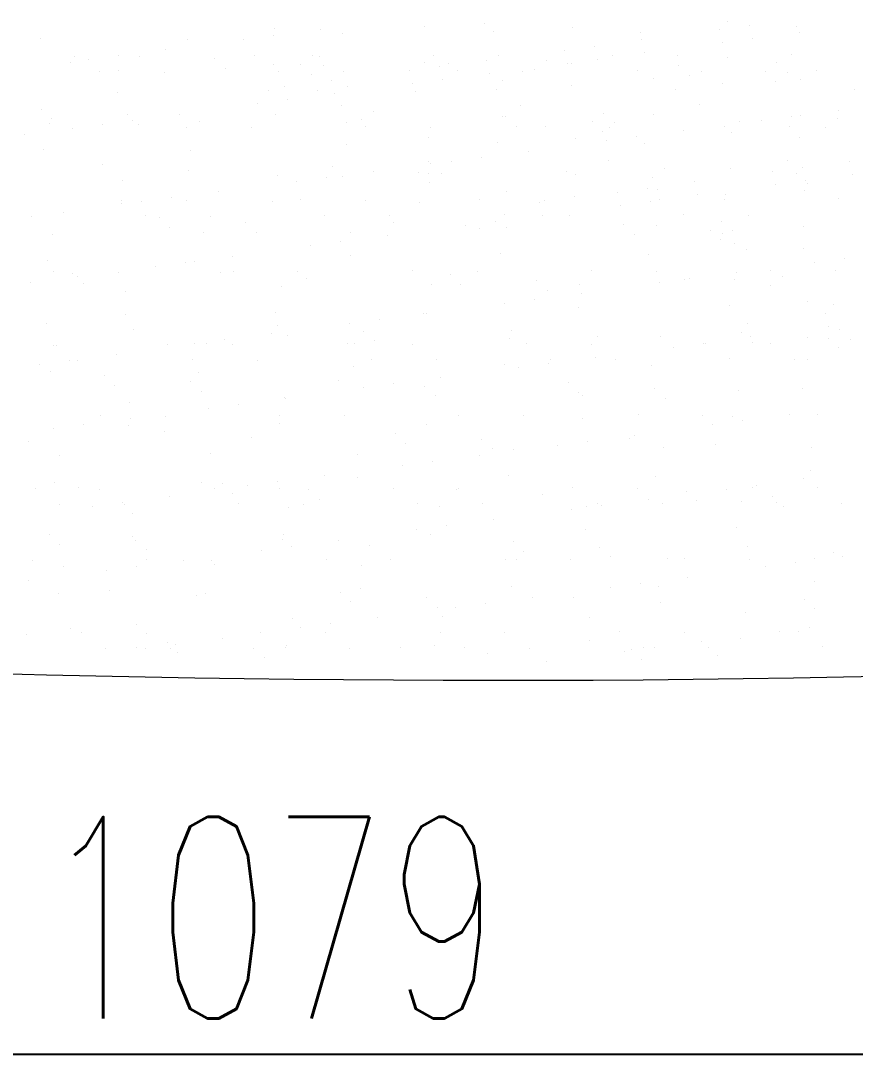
# Model space of a CAD drawing. Header units: millimetres. Extents: x -394 to 6212, y -2458 to 809.
# Drawn here: x 4845.56 to 4860.05, y -2280.17 to -2262.21 of the extents above; entities that cross this region are included whole.
import ezdxf

# ---------------------------------------------------------------- set-up
doc = ezdxf.new("R2010")
doc.units = ezdxf.units.MM
doc.layers.add('2', color=2, linetype='Continuous', lineweight=18, true_color=0xffff00)
doc.layers.add('LAYER2', color=2, linetype='Continuous', lineweight=25)
doc.styles.add('HZ', font='txt.shx', dxfattribs={"width": 0.67, "bigfont": 'hztxt.shx'})

msp = doc.modelspace()

# ---------------------------------------------------------------- linework, layer by layer
at = {"layer": '2'}
for p, q in [((4852.57838, -2262.3153), (4852.57838, -2262.3153)), ((4853.61577, -2262.25781), (4853.61577, -2262.25781)), ((4857.83737, -2262.23026), (4857.83737, -2262.23026)), ((4858.21841, -2262.29582), (4858.21841, -2262.29582)), ((4859.02886, -2262.31722), (4859.02886, -2262.31722)), ((4849.94692, -2262.46671), (4849.94692, -2262.46671)), ((4849.96079, -2262.34869), (4849.96079, -2262.34869)), ((4850.7599, -2262.35968), (4850.7599, -2262.35968)), ((4851.15229, -2262.43565), (4851.15229, -2262.43565)), ((4853.76988, -2262.40226), (4853.76988, -2262.40226)), ((4855.13647, -2262.32757), (4855.13647, -2262.32757)), ((4856.32797, -2262.41453), (4856.32797, -2262.41453)), ((4857.6979, -2262.36435), (4857.6979, -2262.36435)), ((4859.07949, -2262.41439), (4859.07949, -2262.41439)), ((4845.8933, -2262.52068), (4845.8933, -2262.52068)), ((4848.45139, -2262.53295), (4848.45139, -2262.53295)), ((4849.42641, -2262.53524), (4849.42641, -2262.53524)), ((4855.52663, -2262.6502), (4855.52663, -2262.6502)), ((4856.33962, -2262.54317), (4856.33962, -2262.54317)), ((4857.74599, -2262.58994), (4857.74599, -2262.58994)), ((4858.2665, -2262.52142), (4858.2665, -2262.52142)), ((4846.49817, -2262.82259), (4846.49817, -2262.82259)), ((4847.25515, -2262.82109), (4847.25515, -2262.82109)), ((4847.62428, -2262.83121), (4847.62428, -2262.83121)), ((4848.06813, -2262.71406), (4848.06813, -2262.71406)), ((4849.61231, -2262.81693), (4849.61231, -2262.81693)), ((4850.62441, -2262.81465), (4850.62441, -2262.81465)), ((4850.73842, -2262.82555), (4850.73842, -2262.82555)), ((4852.72645, -2262.81127), (4852.72645, -2262.81127)), ((4853.85256, -2262.81989), (4853.85256, -2262.81989)), ((4855.00612, -2262.71872), (4855.00612, -2262.71872)), ((4855.84059, -2262.80561), (4855.84059, -2262.80561)), ((4856.38771, -2262.76876), (4856.38771, -2262.76876)), ((4856.9667, -2262.81423), (4856.9667, -2262.81423)), ((4857.83132, -2262.84974), (4857.83132, -2262.84974)), ((4858.95473, -2262.79995), (4858.95473, -2262.79995)), ((4846.42388, -2262.93222), (4846.42388, -2262.93222)), ((4846.73464, -2262.88961), (4846.73464, -2262.88961)), ((4848.92088, -2262.86892), (4848.92088, -2262.86892)), ((4849.1052, -2263.03782), (4849.1052, -2263.03782)), ((4849.95474, -2262.96816), (4849.95474, -2262.96816)), ((4850.42533, -2262.96659), (4850.42533, -2262.96659)), ((4850.80873, -2262.98355), (4850.80873, -2262.98355)), ((4852.57234, -2262.93478), (4852.57234, -2262.93478)), ((4852.83486, -2263.00458), (4852.83486, -2263.00458)), ((4852.98131, -2262.95734), (4852.98131, -2262.95734)), ((4853.64784, -2262.89755), (4853.64784, -2262.89755)), ((4854.68485, -2262.90307), (4854.68485, -2262.90307)), ((4855.05422, -2262.94432), (4855.05422, -2262.94432)), ((4855.13042, -2262.94704), (4855.13042, -2262.94704)), ((4855.57473, -2262.8758), (4855.57473, -2262.8758)), ((4856.98276, -2262.99171), (4856.98276, -2262.99171)), ((4858.6863, -2262.93744), (4858.6863, -2262.93744)), ((4846.91986, -2263.09124), (4846.91986, -2263.09124)), ((4847.25385, -2263.06547), (4847.25385, -2263.06547)), ((4848.04597, -2263.09986), (4848.04597, -2263.09986)), ((4850.034, -2263.08558), (4850.034, -2263.08558)), ((4850.60965, -2263.13548), (4850.60965, -2263.13548)), ((4851.16012, -2263.0942), (4851.16012, -2263.0942)), ((4852.31435, -2263.0731), (4852.31435, -2263.0731)), ((4853.14815, -2263.07992), (4853.14815, -2263.07992)), ((4853.69594, -2263.12314), (4853.69594, -2263.12314)), ((4854.27426, -2263.08854), (4854.27426, -2263.08854)), ((4854.48576, -2263.055), (4854.48576, -2263.055)), ((4856.26229, -2263.07426), (4856.26229, -2263.07426)), ((4857.16708, -2263.1606), (4857.16708, -2263.1606)), ((4857.3884, -2263.08288), (4857.3884, -2263.08288)), ((4858.48721, -2263.08938), (4858.48721, -2263.08938)), ((4858.87062, -2263.10634), (4858.87062, -2263.10634)), ((4859.37643, -2263.0686), (4859.37643, -2263.0686)), ((4850.14309, -2263.35896), (4850.14309, -2263.35896)), ((4850.95607, -2263.25192), (4850.95607, -2263.25192)), ((4851.22968, -2263.3502), (4851.22968, -2263.3502)), ((4852.36245, -2263.2987), (4852.36245, -2263.2987)), ((4852.88296, -2263.23017), (4852.88296, -2263.23017)), ((4853.93058, -2263.25289), (4853.93058, -2263.25289)), ((4855.12207, -2263.33984), (4855.12207, -2263.33984)), ((4856.54817, -2263.2195), (4856.54817, -2263.2195)), ((4857.73966, -2263.30646), (4857.73966, -2263.30646)), ((4858.67153, -2263.25827), (4858.67153, -2263.25827)), ((4859.10626, -2263.23177), (4859.10626, -2263.23177)), ((4860.04698, -2263.39709), (4860.04698, -2263.39709)), ((4847.2455, -2263.45827), (4847.2455, -2263.45827)), ((4849.86309, -2263.42488), (4849.86309, -2263.42488)), ((4850.70455, -2263.41407), (4850.70455, -2263.41407)), ((4851.00417, -2263.47752), (4851.00417, -2263.47752)), ((4852.42118, -2263.43715), (4852.42118, -2263.43715)), ((4853.81869, -2263.40841), (4853.81869, -2263.40841)), ((4856.93283, -2263.40275), (4856.93283, -2263.40275)), ((4845.91475, -2263.74659), (4845.91475, -2263.74659)), ((4849.67067, -2263.65308), (4849.67067, -2263.65308)), ((4850.19118, -2263.58455), (4850.19118, -2263.58455)), ((4851.12625, -2263.68272), (4851.12625, -2263.68272)), ((4854.24039, -2263.67706), (4854.24039, -2263.67706)), ((4857.35453, -2263.6714), (4857.35453, -2263.6714)), ((4846.09907, -2263.91549), (4846.09907, -2263.91549)), ((4847.4192, -2263.84426), (4847.4192, -2263.84426)), ((4848.31239, -2263.8319), (4848.31239, -2263.8319)), ((4849.97519, -2263.83501), (4849.97519, -2263.83501)), ((4851.47964, -2263.93268), (4851.47964, -2263.93268)), ((4851.67872, -2263.78075), (4851.67872, -2263.78075)), ((4853.92453, -2263.87236), (4853.92453, -2263.87236)), ((4853.97664, -2263.86938), (4853.97664, -2263.86938)), ((4855.68017, -2263.81512), (4855.68017, -2263.81512)), ((4856.54212, -2263.83897), (4856.54212, -2263.83897)), ((4858.94423, -2263.87134), (4858.94423, -2263.87134)), ((4859.10021, -2263.85124), (4859.10021, -2263.85124)), ((4859.74061, -2263.90354), (4859.74061, -2263.90354)), ((4859.75722, -2263.76431), (4859.75722, -2263.76431)), ((4846.04795, -2263.99079), (4846.04795, -2263.99079)), ((4846.44994, -2264.07266), (4846.44994, -2264.07266)), ((4846.9789, -2264.00746), (4846.9789, -2264.00746)), ((4847.49941, -2263.93893), (4847.49941, -2263.93893)), ((4847.60352, -2264.01316), (4847.60352, -2264.01316)), ((4848.43797, -2264.05838), (4848.43797, -2264.05838)), ((4848.66554, -2263.9574), (4848.66554, -2263.9574)), ((4849.56408, -2264.067), (4849.56408, -2264.067)), ((4851.22363, -2263.96967), (4851.22363, -2263.96967)), ((4851.55211, -2264.05272), (4851.55211, -2264.05272)), ((4852.67822, -2264.06134), (4852.67822, -2264.06134)), ((4854.16096, -2264.03828), (4854.16096, -2264.03828)), ((4854.66625, -2264.04706), (4854.66625, -2264.04706)), ((4855.48109, -2263.96705), (4855.48109, -2263.96705)), ((4855.79236, -2264.05568), (4855.79236, -2264.05568)), ((4855.86449, -2263.98402), (4855.86449, -2263.98402)), ((4857.78039, -2264.0414), (4857.78039, -2264.0414)), ((4858.03707, -2263.9578), (4858.03707, -2263.9578)), ((4858.42372, -2263.93987), (4858.42372, -2263.93987)), ((4858.9065, -2264.05002), (4858.9065, -2264.05002)), ((4859.54152, -2264.05547), (4859.54152, -2264.05547)), ((4845.62062, -2264.18628), (4845.62062, -2264.18628)), ((4852.64138, -2264.24213), (4852.64138, -2264.24213)), ((4855.19947, -2264.2544), (4855.19947, -2264.2544)), ((4855.66541, -2264.13595), (4855.66541, -2264.13595)), ((4855.73195, -2264.29425), (4855.73195, -2264.29425)), ((4856.25246, -2264.22572), (4856.25246, -2264.22572)), ((4857.06545, -2264.11869), (4857.06545, -2264.11869)), ((4857.90036, -2264.15709), (4857.90036, -2264.15709)), ((4859.09185, -2264.24404), (4859.09185, -2264.24404)), ((4845.9563, -2264.44751), (4845.9563, -2264.44751)), ((4848.51439, -2264.45978), (4848.51439, -2264.45978)), ((4851.21528, -2264.36247), (4851.21528, -2264.36247)), ((4853.83287, -2264.32908), (4853.83287, -2264.32908)), ((4854.37367, -2264.47307), (4854.37367, -2264.47307)), ((4856.39096, -2264.34135), (4856.39096, -2264.34135)), ((4852.64435, -2264.64986), (4852.64435, -2264.64986)), ((4853.04018, -2264.64862), (4853.04018, -2264.64862)), ((4853.56069, -2264.5801), (4853.56069, -2264.5801)), ((4855.75849, -2264.6442), (4855.75849, -2264.6442)), ((4858.87263, -2264.63854), (4858.87263, -2264.63854)), ((4846.96906, -2264.71269), (4846.96906, -2264.71269)), ((4848.47351, -2264.81036), (4848.47351, -2264.81036)), ((4850.97051, -2264.74706), (4850.97051, -2264.74706)), ((4851.6819, -2264.82744), (4851.6819, -2264.82744)), ((4852.67405, -2264.69279), (4852.67405, -2264.69279)), ((4856.73448, -2264.78121), (4856.73448, -2264.78121)), ((4857.89431, -2264.77656), (4857.89431, -2264.77656)), ((4858.61989, -2264.83211), (4858.61989, -2264.83211)), ((4859.1404, -2264.76359), (4859.1404, -2264.76359)), ((4859.95339, -2264.65656), (4859.95339, -2264.65656)), ((4847.31684, -2264.99229), (4847.31684, -2264.99229)), ((4850.01774, -2264.89499), (4850.01774, -2264.89499)), ((4850.34841, -2265.003), (4850.34841, -2265.003)), ((4850.86892, -2264.93448), (4850.86892, -2264.93448)), ((4851.15483, -2264.91596), (4851.15483, -2264.91596)), ((4852.47496, -2264.84473), (4852.47496, -2264.84473)), ((4852.63533, -2264.8616), (4852.63533, -2264.8616)), ((4852.65928, -2265.01362), (4852.65928, -2265.01362)), ((4852.85837, -2264.86169), (4852.85837, -2264.86169)), ((4855.03094, -2264.83548), (4855.03094, -2264.83548)), ((4855.19342, -2264.87387), (4855.19342, -2264.87387)), ((4856.53539, -2264.93315), (4856.53539, -2264.93315)), ((4857.26161, -2265.01093), (4857.26161, -2265.01093)), ((4859.0324, -2264.86985), (4859.0324, -2264.86985)), ((4859.1885, -2264.98918), (4859.1885, -2264.98918)), ((4860.00148, -2264.88215), (4860.00148, -2264.88215)), ((4848.99013, -2265.18182), (4848.99013, -2265.18182)), ((4853.99357, -2265.17971), (4853.99357, -2265.17971)), ((4855.92812, -2265.18649), (4855.92812, -2265.18649)), ((4856.44863, -2265.11797), (4856.44863, -2265.11797)), ((4856.61116, -2265.14632), (4856.61116, -2265.14632)), ((4858.66799, -2265.05771), (4858.66799, -2265.05771)), ((4859.16925, -2265.15859), (4859.16925, -2265.15859)), ((4859.21672, -2265.03875), (4859.21672, -2265.03875)), ((4847.30579, -2265.32669), (4847.30579, -2265.32669)), ((4847.65663, -2265.35738), (4847.65663, -2265.35738)), ((4848.17714, -2265.28885), (4848.17714, -2265.28885)), ((4848.43191, -2265.33531), (4848.43191, -2265.33531)), ((4849.92608, -2265.35171), (4849.92608, -2265.35171)), ((4850.41994, -2265.32103), (4850.41994, -2265.32103)), ((4851.54605, -2265.32965), (4851.54605, -2265.32965)), ((4852.48417, -2265.36398), (4852.48417, -2265.36398)), ((4853.53408, -2265.31537), (4853.53408, -2265.31537)), ((4854.56984, -2265.36531), (4854.56984, -2265.36531)), ((4854.66019, -2265.32399), (4854.66019, -2265.32399)), ((4855.18506, -2265.26667), (4855.18506, -2265.26667)), ((4856.49672, -2265.34356), (4856.49672, -2265.34356)), ((4856.64822, -2265.30971), (4856.64822, -2265.30971)), ((4857.30971, -2265.23653), (4857.30971, -2265.23653)), ((4857.77433, -2265.31833), (4857.77433, -2265.31833)), ((4857.80266, -2265.23328), (4857.80266, -2265.23328)), ((4859.76236, -2265.30406), (4859.76236, -2265.30406)), ((4846.29835, -2265.5362), (4846.29835, -2265.5362)), ((4847.30849, -2265.38509), (4847.30849, -2265.38509)), ((4855.97622, -2265.41209), (4855.97622, -2265.41209)), ((4845.73946, -2265.60962), (4845.73946, -2265.60962)), ((4847.72749, -2265.59534), (4847.72749, -2265.59534)), ((4847.96438, -2265.62473), (4847.96438, -2265.62473)), ((4848.8536, -2265.60396), (4848.8536, -2265.60396)), ((4849.46883, -2265.7224), (4849.46883, -2265.7224)), ((4850.84163, -2265.58968), (4850.84163, -2265.58968)), ((4851.96774, -2265.5983), (4851.96774, -2265.5983)), ((4852.02482, -2265.71315), (4852.02482, -2265.71315)), ((4853.80495, -2265.69794), (4853.80495, -2265.69794)), ((4853.95577, -2265.58402), (4853.95577, -2265.58402)), ((4854.61794, -2265.59091), (4854.61794, -2265.59091)), ((4855.08189, -2265.59264), (4855.08189, -2265.59264)), ((4857.06992, -2265.57836), (4857.06992, -2265.57836)), ((4857.7298, -2265.69326), (4857.7298, -2265.69326)), ((4858.19603, -2265.58698), (4858.19603, -2265.58698)), ((4848.1487, -2265.79363), (4848.1487, -2265.79363)), ((4848.72854, -2265.88422), (4848.72854, -2265.88422)), ((4849.65315, -2265.8913), (4849.65315, -2265.8913)), ((4851.28663, -2265.89649), (4851.28663, -2265.89649)), ((4853.28444, -2265.76647), (4853.28444, -2265.76647)), ((4853.52927, -2265.81082), (4853.52927, -2265.81082)), ((4853.98752, -2265.79919), (4853.98752, -2265.79919)), ((4856.02627, -2265.74752), (4856.02627, -2265.74752)), ((4856.60511, -2265.7658), (4856.60511, -2265.7658)), ((4857.53072, -2265.84519), (4857.53072, -2265.84519)), ((4857.74046, -2265.90685), (4857.74046, -2265.90685)), ((4857.91412, -2265.86216), (4857.91412, -2265.86216)), ((4859.1632, -2265.77807), (4859.1632, -2265.77807)), ((4846.11095, -2265.91761), (4846.11095, -2265.91761)), ((4851.11318, -2266.05232), (4851.11318, -2266.05232)), ((4851.92616, -2265.94529), (4851.92616, -2265.94529)), ((4856.21059, -2265.91642), (4856.21059, -2265.91642)), ((4857.71504, -2266.01409), (4857.71504, -2266.01409)), ((4857.96335, -2266.08391), (4857.96335, -2266.08391)), ((4850.59267, -2266.12085), (4850.59267, -2266.12085)), ((4853.89586, -2266.2559), (4853.89586, -2266.2559)), ((4856.45395, -2266.26817), (4856.45395, -2266.26817)), ((4858.16216, -2266.1755), (4858.16216, -2266.1755)), ((4859.15485, -2266.17087), (4859.15485, -2266.17087)), ((4846.01929, -2266.37433), (4846.01929, -2266.37433)), ((4848.42141, -2266.4067), (4848.42141, -2266.4067)), ((4848.57738, -2266.3866), (4848.57738, -2266.3866)), ((4849.23439, -2266.29967), (4849.23439, -2266.29967)), ((4851.27827, -2266.28929), (4851.27827, -2266.28929)), ((4859.34572, -2266.40763), (4859.34572, -2266.40763)), ((4859.86623, -2266.33911), (4859.86623, -2266.33911)), ((4846.13145, -2266.56814), (4846.13145, -2266.56814)), ((4846.46271, -2266.60008), (4846.46271, -2266.60008)), ((4847.25756, -2266.57676), (4847.25756, -2266.57676)), ((4847.9009, -2266.47522), (4847.9009, -2266.47522)), ((4849.01869, -2266.59083), (4849.01869, -2266.59083)), ((4849.24559, -2266.56248), (4849.24559, -2266.56248)), ((4850.37171, -2266.5711), (4850.37171, -2266.5711)), ((4852.35974, -2266.55682), (4852.35974, -2266.55682)), ((4853.02014, -2266.6252), (4853.02014, -2266.6252)), ((4853.48585, -2266.56544), (4853.48585, -2266.56544)), ((4855.47388, -2266.55116), (4855.47388, -2266.55116)), ((4856.59999, -2266.55978), (4856.59999, -2266.55978)), ((4857.98744, -2266.58646), (4857.98744, -2266.58646)), ((4858.58802, -2266.5455), (4858.58802, -2266.5455)), ((4859.71413, -2266.55412), (4859.71413, -2266.55412)), ((4845.72963, -2266.76108), (4845.72963, -2266.76108)), ((4846.54262, -2266.65405), (4846.54262, -2266.65405)), ((4846.64703, -2266.76898), (4846.64703, -2266.76898)), ((4850.52314, -2266.6885), (4850.52314, -2266.6885)), ((4852.69832, -2266.78842), (4852.69832, -2266.78842)), ((4853.20446, -2266.7941), (4853.20446, -2266.7941)), ((4854.52459, -2266.72287), (4854.52459, -2266.72287)), ((4855.25641, -2266.80069), (4855.25641, -2266.80069)), ((4856.65395, -2266.76201), (4856.65395, -2266.76201)), ((4857.08058, -2266.71362), (4857.08058, -2266.71362)), ((4857.17446, -2266.69349), (4857.17446, -2266.69349)), ((4857.9573, -2266.70338), (4857.9573, -2266.70338)), ((4858.58502, -2266.81129), (4858.58502, -2266.81129)), ((4858.78411, -2266.65935), (4858.78411, -2266.65935)), ((4847.37984, -2266.91912), (4847.37984, -2266.91912)), ((4850.08073, -2266.82181), (4850.08073, -2266.82181)), ((4854.70891, -2266.89177), (4854.70891, -2266.89177)), ((4855.29567, -2266.94083), (4855.29567, -2266.94083)), ((4853.96218, -2267.11639), (4853.96218, -2267.11639)), ((4854.48268, -2267.04787), (4854.48268, -2267.04787)), ((4857.86565, -2267.1601), (4857.86565, -2267.1601)), ((4859.23224, -2267.08542), (4859.23224, -2267.08542)), ((4859.68026, -2267.14264), (4859.68026, -2267.14264)), ((4847.37148, -2267.31192), (4847.37148, -2267.31192)), ((4849.98907, -2267.27853), (4849.98907, -2267.27853)), ((4852.54716, -2267.2908), (4852.54716, -2267.2908)), ((4852.6039, -2267.29521), (4852.6039, -2267.29521)), ((4855.24806, -2267.19349), (4855.24806, -2267.19349)), ((4859.54189, -2267.29988), (4859.54189, -2267.29988)), ((4846.01256, -2267.4685), (4846.01256, -2267.4685)), ((4850.01402, -2267.50287), (4850.01402, -2267.50287)), ((4851.2704, -2267.47077), (4851.2704, -2267.47077)), ((4851.79091, -2267.40224), (4851.79091, -2267.40224)), ((4858.18361, -2267.4787), (4858.18361, -2267.4787)), ((4859.58998, -2267.52548), (4859.58998, -2267.52548)), ((4847.51701, -2267.56617), (4847.51701, -2267.56617)), ((4849.91212, -2267.64959), (4849.91212, -2267.64959)), ((4850.19834, -2267.67177), (4850.19834, -2267.67177)), ((4851.51846, -2267.60054), (4851.51846, -2267.60054)), ((4854.07445, -2267.59129), (4854.07445, -2267.59129)), ((4855.5789, -2267.68896), (4855.5789, -2267.68896)), ((4856.66811, -2267.69262), (4856.66811, -2267.69262)), ((4858.0759, -2267.62566), (4858.0759, -2267.62566)), ((4858.2317, -2267.7043), (4858.2317, -2267.7043)), ((4859.2262, -2267.70489), (4859.2262, -2267.70489)), ((4859.77943, -2267.5714), (4859.77943, -2267.5714)), ((4846.12539, -2267.84507), (4846.12539, -2267.84507)), ((4846.17394, -2267.84444), (4846.17394, -2267.84444)), ((4848.11342, -2267.83079), (4848.11342, -2267.83079)), ((4848.57863, -2267.82515), (4848.57863, -2267.82515)), ((4848.79153, -2267.81105), (4848.79153, -2267.81105)), ((4849.09914, -2267.75662), (4849.09914, -2267.75662)), ((4849.23953, -2267.83941), (4849.23953, -2267.83941)), ((4851.22756, -2267.82514), (4851.22756, -2267.82514)), ((4851.34962, -2267.82332), (4851.34962, -2267.82332)), ((4851.70278, -2267.76944), (4851.70278, -2267.76944)), ((4852.35368, -2267.83375), (4852.35368, -2267.83375)), ((4854.05051, -2267.72601), (4854.05051, -2267.72601)), ((4854.34171, -2267.81948), (4854.34171, -2267.81948)), ((4855.46782, -2267.8281), (4855.46782, -2267.8281)), ((4856.89821, -2267.87986), (4856.89821, -2267.87986)), ((4857.41872, -2267.81133), (4857.41872, -2267.81133)), ((4857.45585, -2267.81382), (4857.45585, -2267.81382)), ((4858.26022, -2267.79456), (4858.26022, -2267.79456)), ((4858.58196, -2267.82244), (4858.58196, -2267.82244)), ((4859.58035, -2267.72333), (4859.58035, -2267.72333)), ((4859.96375, -2267.7403), (4859.96375, -2267.7403)), ((4847.22035, -2268.00397), (4847.22035, -2268.00397)), ((4855.53993, -2268.05868), (4855.53993, -2268.05868)), ((4859.76467, -2267.89223), (4859.76467, -2267.89223)), ((4845.88686, -2268.17953), (4845.88686, -2268.17953)), ((4846.40737, -2268.111), (4846.40737, -2268.111)), ((4846.54709, -2268.11372), (4846.54709, -2268.11372)), ((4848.53512, -2268.09944), (4848.53512, -2268.09944)), ((4849.66123, -2268.10806), (4849.66123, -2268.10806)), ((4851.34127, -2268.21612), (4851.34127, -2268.21612)), ((4851.64926, -2268.09378), (4851.64926, -2268.09378)), ((4852.77537, -2268.1024), (4852.77537, -2268.1024)), ((4853.95886, -2268.18273), (4853.95886, -2268.18273)), ((4854.20644, -2268.23424), (4854.20644, -2268.23424)), ((4854.72695, -2268.16571), (4854.72695, -2268.16571)), ((4854.7634, -2268.08813), (4854.7634, -2268.08813)), ((4855.88951, -2268.09675), (4855.88951, -2268.09675)), ((4856.51695, -2268.195), (4856.51695, -2268.195)), ((4857.87754, -2268.08247), (4857.87754, -2268.08247)), ((4859.00366, -2268.09109), (4859.00366, -2268.09109)), ((4859.21784, -2268.09769), (4859.21784, -2268.09769)), ((4846.08228, -2268.30116), (4846.08228, -2268.30116)), ((4847.00789, -2268.38055), (4847.00789, -2268.38055)), ((4848.64037, -2268.31342), (4848.64037, -2268.31342)), ((4852.84816, -2268.41306), (4852.84816, -2268.41306)), ((4847.19221, -2268.54945), (4847.19221, -2268.54945)), ((4848.51234, -2268.47822), (4848.51234, -2268.47822)), ((4851.06832, -2268.46897), (4851.06832, -2268.46897)), ((4851.51467, -2268.58861), (4851.51467, -2268.58861)), ((4852.03517, -2268.52009), (4852.03517, -2268.52009)), ((4852.57277, -2268.56664), (4852.57277, -2268.56664)), ((4855.06977, -2268.50334), (4855.06977, -2268.50334)), ((4856.57422, -2268.60101), (4856.57422, -2268.60101)), ((4859.13021, -2268.59176), (4859.13021, -2268.59176)), ((4848.69666, -2268.64712), (4848.69666, -2268.64712)), ((4850.14372, -2268.74863), (4850.14372, -2268.74863)), ((4850.15639, -2268.76743), (4850.15639, -2268.76743)), ((4852.76132, -2268.71525), (4852.76132, -2268.71525)), ((4855.25409, -2268.67224), (4855.25409, -2268.67224)), ((4855.3194, -2268.72752), (4855.3194, -2268.72752)), ((4856.75854, -2268.76991), (4856.75854, -2268.76991)), ((4858.0203, -2268.63021), (4858.0203, -2268.63021)), ((4847.44283, -2268.84594), (4847.44283, -2268.84594)), ((4848.82289, -2268.94299), (4848.82289, -2268.94299)), ((4849.3434, -2268.87447), (4849.3434, -2268.87447)), ((4846.93908, -2269.07224), (4846.93908, -2269.07224)), ((4847.46461, -2269.12181), (4847.46461, -2269.12181)), ((4848.06519, -2269.08086), (4848.06519, -2269.08086)), ((4850.05322, -2269.06658), (4850.05322, -2269.06658)), ((4851.17933, -2269.0752), (4851.17933, -2269.0752)), ((4853.16737, -2269.06092), (4853.16737, -2269.06092)), ((4854.29348, -2269.06954), (4854.29348, -2269.06954)), ((4855.31105, -2269.12031), (4855.31105, -2269.12031)), ((4856.28151, -2269.05527), (4856.28151, -2269.05527)), ((4857.40762, -2269.06388), (4857.40762, -2269.06388)), ((4857.92864, -2269.08693), (4857.92864, -2269.08693)), ((4858.90944, -2269.05422), (4858.90944, -2269.05422)), ((4859.39565, -2269.04961), (4859.39565, -2269.04961)), ((4846.13112, -2269.29737), (4846.13112, -2269.29737)), ((4846.65163, -2269.22884), (4846.65163, -2269.22884)), ((4847.43448, -2269.23874), (4847.43448, -2269.23874)), ((4850.05207, -2269.20535), (4850.05207, -2269.20535)), ((4852.61016, -2269.21762), (4852.61016, -2269.21762)), ((4857.57594, -2269.22978), (4857.57594, -2269.22978)), ((4858.09645, -2269.16125), (4858.09645, -2269.16125)), ((4848.0622, -2269.34664), (4848.0622, -2269.34664)), ((4849.56664, -2269.44431), (4849.56664, -2269.44431)), ((4852.06365, -2269.38102), (4852.06365, -2269.38102)), ((4853.56809, -2269.47868), (4853.56809, -2269.47868)), ((4856.12408, -2269.46943), (4856.12408, -2269.46943)), ((4856.21766, -2269.4086), (4856.21766, -2269.4086)), ((4845.69053, -2269.52479), (4845.69053, -2269.52479)), ((4852.24797, -2269.54991), (4852.24797, -2269.54991)), ((4853.75241, -2269.64758), (4853.75241, -2269.64758)), ((4854.11351, -2269.65283), (4854.11351, -2269.65283)), ((4854.88417, -2269.58416), (4854.88417, -2269.58416)), ((4855.40468, -2269.51563), (4855.40468, -2269.51563)), ((4856.7311, -2269.61944), (4856.7311, -2269.61944)), ((4857.62853, -2269.5671), (4857.62853, -2269.5671)), ((4859.28919, -2269.63171), (4859.28919, -2269.63171)), ((4846.23693, -2269.77126), (4846.23693, -2269.77126)), ((4848.85453, -2269.73787), (4848.85453, -2269.73787)), ((4851.41261, -2269.75014), (4851.41261, -2269.75014)), ((4853.52589, -2269.76298), (4853.52589, -2269.76298)), ((4852.1924, -2269.93854), (4852.1924, -2269.93854)), ((4852.71291, -2269.87001), (4852.71291, -2269.87001)), ((4859.28083, -2270.02451), (4859.28083, -2270.02451)), ((4850.02113, -2270.22439), (4850.02113, -2270.22439)), ((4850.83412, -2270.11736), (4850.83412, -2270.11736)), ((4851.40426, -2270.14294), (4851.40426, -2270.14294)), ((4854.02185, -2270.10955), (4854.02185, -2270.10955)), ((4856.57994, -2270.12182), (4856.57994, -2270.12182)), ((4859.1537, -2270.17207), (4859.1537, -2270.17207)), ((4845.80691, -2270.34056), (4845.80691, -2270.34056)), ((4846.14528, -2270.22798), (4846.14528, -2270.22798)), ((4846.56052, -2270.32199), (4846.56052, -2270.32199)), ((4846.93302, -2270.34918), (4846.93302, -2270.34918)), ((4848.70337, -2270.24025), (4848.70337, -2270.24025)), ((4848.92105, -2270.3349), (4848.92105, -2270.3349)), ((4849.05752, -2270.25869), (4849.05752, -2270.25869)), ((4849.50063, -2270.29292), (4849.50063, -2270.29292)), ((4850.04716, -2270.34352), (4850.04716, -2270.34352)), ((4850.56197, -2270.35636), (4850.56197, -2270.35636)), ((4852.03519, -2270.32924), (4852.03519, -2270.32924)), ((4853.11795, -2270.34711), (4853.11795, -2270.34711)), ((4853.1613, -2270.33786), (4853.1613, -2270.33786)), ((4855.14934, -2270.32358), (4855.14934, -2270.32358)), ((4856.27545, -2270.3322), (4856.27545, -2270.3322)), ((4857.1194, -2270.38148), (4857.1194, -2270.38148)), ((4857.82021, -2270.34762), (4857.82021, -2270.34762)), ((4858.26348, -2270.31792), (4858.26348, -2270.31792)), ((4858.34072, -2270.2791), (4858.34072, -2270.2791)), ((4859.38959, -2270.32654), (4859.38959, -2270.32654)), ((4847.32936, -2270.57877), (4847.32936, -2270.57877)), ((4848.14235, -2270.47174), (4848.14235, -2270.47174)), ((4849.24184, -2270.42759), (4849.24184, -2270.42759)), ((4850.74629, -2270.52526), (4850.74629, -2270.52526)), ((4854.6224, -2270.44478), (4854.6224, -2270.44478)), ((4856.46193, -2270.52644), (4856.46193, -2270.52644)), ((4857.30372, -2270.55038), (4857.30372, -2270.55038)), ((4858.08329, -2270.55703), (4858.08329, -2270.55703)), ((4858.62385, -2270.47915), (4858.62385, -2270.47915)), ((4846.22861, -2270.60921), (4846.22861, -2270.60921)), ((4846.80885, -2270.64729), (4846.80885, -2270.64729)), ((4847.35472, -2270.61782), (4847.35472, -2270.61782)), ((4849.34275, -2270.60355), (4849.34275, -2270.60355)), ((4850.20672, -2270.67546), (4850.20672, -2270.67546)), ((4850.46886, -2270.61217), (4850.46886, -2270.61217)), ((4852.45689, -2270.59789), (4852.45689, -2270.59789)), ((4852.82431, -2270.64207), (4852.82431, -2270.64207)), ((4853.583, -2270.60651), (4853.583, -2270.60651)), ((4855.12843, -2270.702), (4855.12843, -2270.702)), ((4855.3824, -2270.65434), (4855.3824, -2270.65434)), ((4855.57103, -2270.59223), (4855.57103, -2270.59223)), ((4855.64894, -2270.63348), (4855.64894, -2270.63348)), ((4856.69714, -2270.60085), (4856.69714, -2270.60085)), ((4858.68517, -2270.58657), (4858.68517, -2270.58657)), ((4858.80817, -2270.64805), (4858.80817, -2270.64805)), ((4859.81128, -2270.59519), (4859.81128, -2270.59519)), ((4847.50582, -2270.77277), (4847.50582, -2270.77277)), ((4853.77016, -2270.88082), (4853.77016, -2270.88082)), ((4852.43666, -2271.05638), (4852.43666, -2271.05638)), ((4852.95717, -2270.98785), (4852.95717, -2270.98785)), ((4855.37404, -2271.04714), (4855.37404, -2271.04714)), ((4857.99164, -2271.01375), (4857.99164, -2271.01375)), ((4846.05139, -2271.13637), (4846.05139, -2271.13637)), ((4847.49747, -2271.16557), (4847.49747, -2271.16557)), ((4847.55584, -2271.23404), (4847.55584, -2271.23404)), ((4850.11183, -2271.22479), (4850.11183, -2271.22479)), ((4850.11506, -2271.13218), (4850.11506, -2271.13218)), ((4851.07838, -2271.2352), (4851.07838, -2271.2352)), ((4852.67315, -2271.14445), (4852.67315, -2271.14445)), ((4854.11328, -2271.25916), (4854.11328, -2271.25916)), ((4846.23571, -2271.30526), (4846.23571, -2271.30526)), ((4847.74016, -2271.40293), (4847.74016, -2271.40293)), ((4849.74489, -2271.41076), (4849.74489, -2271.41076)), ((4850.2654, -2271.34223), (4850.2654, -2271.34223)), ((4851.61627, -2271.32245), (4851.61627, -2271.32245)), ((4854.2976, -2271.42805), (4854.2976, -2271.42805)), ((4855.61773, -2271.35682), (4855.61773, -2271.35682)), ((4858.17371, -2271.34757), (4858.17371, -2271.34757)), ((4859.67816, -2271.44524), (4859.67816, -2271.44524)), ((4845.75868, -2271.59062), (4845.75868, -2271.59062)), ((4847.74671, -2271.57634), (4847.74671, -2271.57634)), ((4848.38661, -2271.58958), (4848.38661, -2271.58958)), ((4848.87282, -2271.58496), (4848.87282, -2271.58496)), ((4850.86085, -2271.57069), (4850.86085, -2271.57069)), ((4851.98696, -2271.57931), (4851.98696, -2271.57931)), ((4853.97499, -2271.56503), (4853.97499, -2271.56503)), ((4854.1765, -2271.57966), (4854.1765, -2271.57966)), ((4855.1011, -2271.57365), (4855.1011, -2271.57365)), ((4855.80205, -2271.52572), (4855.80205, -2271.52572)), ((4856.79409, -2271.54627), (4856.79409, -2271.54627)), ((4857.08914, -2271.55937), (4857.08914, -2271.55937)), ((4858.21525, -2271.56799), (4858.21525, -2271.56799)), ((4859.01845, -2271.62902), (4859.01845, -2271.62902)), ((4859.35218, -2271.55854), (4859.35218, -2271.55854)), ((4859.83143, -2271.52199), (4859.83143, -2271.52199)), ((4846.29993, -2271.69808), (4846.29993, -2271.69808)), ((4847.05312, -2271.76514), (4847.05312, -2271.76514)), ((4847.57363, -2271.69661), (4847.57363, -2271.69661)), ((4848.91752, -2271.6647), (4848.91752, -2271.6647)), ((4851.47561, -2271.67696), (4851.47561, -2271.67696)), ((4858.49794, -2271.69755), (4858.49794, -2271.69755)), ((4845.69484, -2271.94396), (4845.69484, -2271.94396)), ((4856.32668, -2271.9834), (4856.32668, -2271.9834)), ((4857.13966, -2271.87637), (4857.13966, -2271.87637)), ((4859.34383, -2271.95134), (4859.34383, -2271.95134)), ((4846.20827, -2272.1548), (4846.20827, -2272.1548)), ((4847.1057, -2272.10246), (4847.1057, -2272.10246)), ((4848.61015, -2272.20013), (4848.61015, -2272.20013)), ((4848.76636, -2272.16707), (4848.76636, -2272.16707)), ((4851.10715, -2272.13683), (4851.10715, -2272.13683)), ((4851.46725, -2272.06976), (4851.46725, -2272.06976)), ((4854.08485, -2272.03638), (4854.08485, -2272.03638)), ((4855.80617, -2272.05193), (4855.80617, -2272.05193)), ((4856.64293, -2272.04865), (4856.64293, -2272.04865)), ((4851.29147, -2272.30573), (4851.29147, -2272.30573)), ((4852.6116, -2272.2345), (4852.6116, -2272.2345)), ((4853.6349, -2272.33778), (4853.6349, -2272.33778)), ((4854.44789, -2272.23075), (4854.44789, -2272.23075)), ((4855.16758, -2272.22525), (4855.16758, -2272.22525)), ((4856.67203, -2272.32292), (4856.67203, -2272.32292)), ((4859.16904, -2272.25962), (4859.16904, -2272.25962)), ((4852.79592, -2272.4034), (4852.79592, -2272.4034)), ((4853.11439, -2272.4063), (4853.11439, -2272.4063)), ((4858.14628, -2272.48386), (4858.14628, -2272.48386)), ((4859.35335, -2272.42852), (4859.35335, -2272.42852)), ((4847.56882, -2272.69959), (4847.56882, -2272.69959)), ((4850.26971, -2272.60228), (4850.26971, -2272.60228)), ((4850.94313, -2272.69216), (4850.94313, -2272.69216)), ((4851.75612, -2272.58513), (4851.75612, -2272.58513)), ((4852.8873, -2272.56889), (4852.8873, -2272.56889)), ((4855.44539, -2272.58116), (4855.44539, -2272.58116)), ((4845.65056, -2272.88265), (4845.65056, -2272.88265)), ((4846.42575, -2272.76268), (4846.42575, -2272.76268)), ((4846.61454, -2272.84466), (4846.61454, -2272.84466)), ((4847.74065, -2272.85328), (4847.74065, -2272.85328)), ((4849.72868, -2272.839), (4849.72868, -2272.839)), ((4850.42262, -2272.76068), (4850.42262, -2272.76068)), ((4850.85479, -2272.84762), (4850.85479, -2272.84762)), ((4852.84282, -2272.83334), (4852.84282, -2272.83334)), ((4853.96893, -2272.84196), (4853.96893, -2272.84196)), ((4855.95696, -2272.82768), (4855.95696, -2272.82768)), ((4857.08307, -2272.8363), (4857.08307, -2272.8363)), ((4858.7422, -2272.81539), (4858.7422, -2272.81539)), ((4859.07111, -2272.82202), (4859.07111, -2272.82202)), ((4859.26271, -2272.74687), (4859.26271, -2272.74687)), ((4847.56046, -2273.09239), (4847.56046, -2273.09239)), ((4848.10102, -2273.01451), (4848.10102, -2273.01451)), ((4848.25136, -2273.04654), (4848.25136, -2273.04654)), ((4849.06434, -2272.9395), (4849.06434, -2272.9395)), ((4850.17805, -2273.059), (4850.17805, -2273.059)), ((4852.73614, -2273.07127), (4852.73614, -2273.07127)), ((4855.43704, -2272.97396), (4855.43704, -2272.97396)), ((4856.37866, -2273.09633), (4856.37866, -2273.09633)), ((4857.38392, -2272.99421), (4857.38392, -2272.99421)), ((4858.05463, -2272.94057), (4858.05463, -2272.94057)), ((4859.4928, -2273.09067), (4859.4928, -2273.09067)), ((4847.03623, -2273.11331), (4847.03623, -2273.11331)), ((4847.73085, -2273.11506), (4847.73085, -2273.11506)), ((4848.16234, -2273.12193), (4848.16234, -2273.12193)), ((4848.28534, -2273.1834), (4848.28534, -2273.1834)), ((4849.60547, -2273.11218), (4849.60547, -2273.11218)), ((4850.15038, -2273.10765), (4850.15038, -2273.10765)), ((4851.27649, -2273.11627), (4851.27649, -2273.11627)), ((4852.16146, -2273.10293), (4852.16146, -2273.10293)), ((4853.26452, -2273.10199), (4853.26452, -2273.10199)), ((4853.66591, -2273.20059), (4853.66591, -2273.20059)), ((4854.39063, -2273.11061), (4854.39063, -2273.11061)), ((4856.05043, -2273.16977), (4856.05043, -2273.16977)), ((4856.16291, -2273.1373), (4856.16291, -2273.1373)), ((4856.57094, -2273.10124), (4856.57094, -2273.10124)), ((4857.50477, -2273.10495), (4857.50477, -2273.10495)), ((4857.66736, -2273.23497), (4857.66736, -2273.23497)), ((4849.78979, -2273.28107), (4849.78979, -2273.28107)), ((4854.69215, -2273.34859), (4854.69215, -2273.34859)), ((4856.34723, -2273.30619), (4856.34723, -2273.30619))]:
    msp.add_line(p, q, dxfattribs=at)
msp.add_open_spline([(4769.60969, -2239.09753), (4777.4175, -2256.39801), (4786.07109, -2265.01876), (4813.35317, -2272.45293), (4873.1156, -2275.37176), (4927.29378, -2265.8987), (4982.83014, -2261.12349), (5033.0687, -2271.2269), (5054.77347, -2247.95205), (5058.63387, -2236.52227)], degree=3, knots=[2.1012099, 2.1012099, 2.1012099, 2.1012099, 38.63866485, 85.31157277, 139.19870969, 206.24166053, 252.06473455, 308.88312213, 343.05627831, 343.05627831, 343.05627831, 343.05627831], dxfattribs=at)
at = {"layer": 'LAYER2'}
msp.add_line((4799.99722, -2280.17081), (4899.81343, -2280.17081), dxfattribs=at)

# ---------------------------------------------------------------- texts
at = {"layer": 'LAYER2', "insert": (4849.90533, -2277.79581), "char_height": 3.5, "attachment_point": 5, "style": 'HZ'}
msp.add_mtext('1079', dxfattribs=at)

doc.saveas('drawing.dxf')
